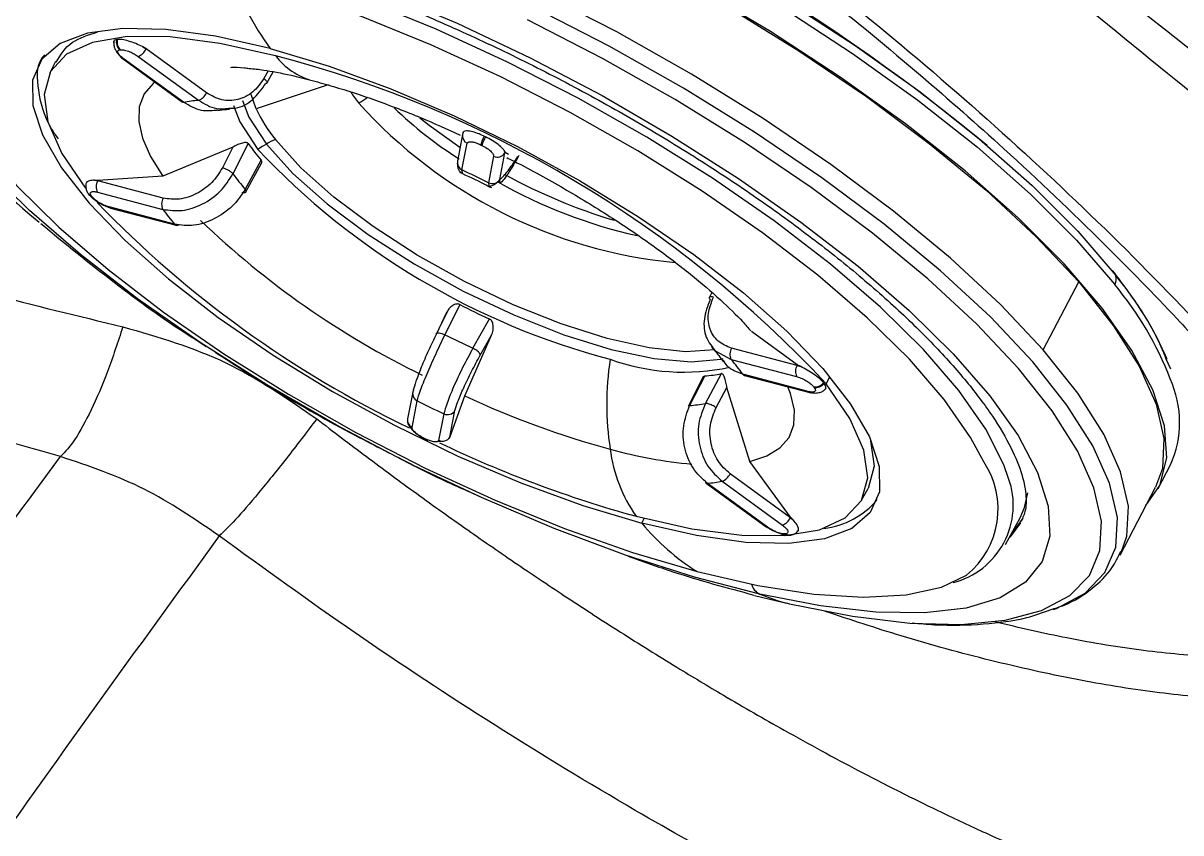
# Model space of a CAD drawing. Extents: x 832 to 912, y 781 to 934.
# Drawn here: x 891.747 to 893.364, y 878.607 to 879.738 of the extents above; entities that cross this region are included whole.
import ezdxf

# ---------------------------------------------------------------- set-up
doc = ezdxf.new("R2010")
doc.units = 0
doc.header["$MEASUREMENT"] = 0
doc.layers.add('1', color=4, linetype='Continuous')

# ---------------------------------------------------------------- blocks, each defined once
blk = doc.blocks.new('2026 SOVEREIGN HL')
at = {"layer": '1', "color": 3, "linetype": 'Continuous', "lineweight": 25}
for p, q in [((60.1488, 82.6198), (60.1499, 82.62)), ((60.1901, 82.6073), (60.185, 82.6099)), ((60.185, 82.6099), (60.1898, 82.6067)), ((60.1532, 82.6054), (60.1542, 82.6056)), ((60.1562, 82.5938), (60.2405, 82.5326)), ((60.2422, 82.5322), (60.158, 82.5935)), ((60.1788, 82.5962), (60.263, 82.535)), ((60.1898, 82.6067), (60.1901, 82.6073)), ((60.274, 82.5454), (60.1898, 82.6067)), ((60.0631, 82.5891), (60.0547, 82.5725)), ((60.3601, 82.576), (60.3543, 82.5653)), ((60.3585, 82.5588), (60.3671, 82.5747)), ((60.4442, 82.5564), (60.3436, 82.5231)), ((60.3436, 82.5231), (60.3368, 82.5429)), ((60.6318, 82.4872), (60.6246, 82.45)), ((60.6327, 82.4898), (60.6336, 82.4915)), ((60.6621, 82.4848), (60.6639, 82.4839)), ((60.3111, 82.4695), (60.2131, 82.4292)), ((60.3111, 82.4695), (60.2966, 82.4409)), ((60.3325, 82.4745), (60.3112, 82.4325)), ((60.631, 82.4379), (60.6382, 82.475)), ((60.6571, 82.4729), (60.6589, 82.472)), ((60.6913, 82.4621), (60.6908, 82.4637)), ((60.6908, 82.4637), (60.691, 82.4615)), ((60.3283, 82.4106), (60.3507, 82.4514)), ((60.3291, 82.407), (60.3511, 82.4473)), ((60.6753, 82.457), (60.6681, 82.4199)), ((60.6838, 82.4244), (60.691, 82.4615)), ((60.691, 82.4615), (60.6913, 82.4621)), ((60.6959, 82.4591), (60.6913, 82.4621)), ((60.6317, 82.4337), (60.631, 82.4379)), ((60.1226, 82.423), (60.1176, 82.4234)), ((60.1176, 82.4234), (60.1223, 82.4224)), ((60.1223, 82.4224), (60.1226, 82.423)), ((60.2137, 82.3983), (60.1223, 82.4224)), ((60.2131, 82.4292), (60.1226, 82.423)), ((60.6681, 82.4199), (60.6687, 82.4158)), ((60.1096, 82.4037), (60.1104, 82.4027)), ((60.1145, 82.4001), (60.1137, 82.4011)), ((60.1218, 82.4068), (60.2133, 82.3827)), ((60.2295, 82.3619), (60.1381, 82.386)), ((60.1403, 82.3845), (60.2317, 82.3604)), ((61.443, 82.1867), (61.4927, 82.2813)), ((60.9802, 82.2665), (60.9765, 82.2593)), ((60.6092, 82.2375), (60.5953, 82.209)), ((60.6111, 82.241), (60.5956, 82.2094)), ((60.6279, 82.2497), (60.6073, 82.2077)), ((60.6464, 82.1887), (60.6693, 82.2296)), ((60.635, 82.1223), (60.6722, 82.2069)), ((60.6566, 82.1791), (60.6722, 82.2069)), ((61.0994, 82.1654), (61.0356, 82.2122)), ((61.0991, 82.1647), (61.0076, 82.1888)), ((60.9855, 82.1847), (61.0072, 82.1732)), ((61.0072, 82.1732), (61.0986, 82.1491)), ((61.6213, 82.1595), (61.6149, 82.1737)), ((61.0994, 82.1654), (61.0991, 82.1647)), ((61.0991, 82.1647), (61.1042, 82.1631)), ((61.1042, 82.1631), (61.0994, 82.1654)), ((60.9686, 82.1496), (60.9472, 82.1076)), ((60.9702, 82.1502), (60.9491, 82.1088)), ((60.9711, 82.1117), (60.9935, 82.1533)), ((61.1149, 82.1283), (61.0235, 82.1525)), ((61.0257, 82.1509), (61.1171, 82.1268)), ((61.1359, 82.1407), (61.1367, 82.1397)), ((61.1399, 82.1391), (61.1451, 82.1486)), ((60.5622, 82.1274), (60.555, 82.0903)), ((60.986, 82.1059), (61.0012, 82.1341)), ((61.0332, 82.0306), (61.0012, 82.1341)), ((61.1223, 82.135), (61.1231, 82.134)), ((60.5614, 82.0781), (60.5686, 82.1153)), ((60.6145, 82.0653), (60.635, 82.1223)), ((60.6057, 82.0973), (60.5985, 82.0601)), ((60.6142, 82.0646), (60.6213, 82.1018)), ((60.5796, 82.0622), (60.5778, 82.0631)), ((60.5778, 82.0624), (60.5797, 82.0615)), ((60.58, 82.0616), (60.5835, 82.0606)), ((60.5967, 82.0585), (60.6021, 82.0591)), ((60.6133, 82.0629), (60.6145, 82.0653)), ((60.6142, 82.0646), (60.6133, 82.0629)), ((60.6145, 82.0653), (60.6142, 82.0646)), ((61.0901, 81.9527), (61.0332, 82.0306)), ((61.6035, 81.9927), (61.6208, 82.0257)), ((61.0898, 81.9521), (61.0055, 82.0134)), ((60.972, 82.0005), (61.0562, 81.9393)), ((61.058, 81.9389), (60.9737, 82.0002)), ((60.9945, 82.0029), (61.0788, 81.9417)), ((61.5503, 81.9), (61.5999, 81.9946)), ((61.1894, 81.9767), (61.1983, 81.9929)), ((60.8821, 81.9444), (60.8857, 81.9511)), ((61.0901, 81.9527), (61.0898, 81.9521)), ((61.0898, 81.9521), (61.094, 81.9488)), ((61.094, 81.9488), (61.0901, 81.9527)), ((61.3905, 81.9149), (61.4108, 81.9517)), ((61.4017, 81.9326), (61.415, 81.9514)), ((61.0835, 81.9297), (61.0825, 81.9296)), ((61.0893, 81.9278), (61.0903, 81.9279)), ((61.5503, 81.9), (61.5521, 81.9036)), ((61.0397, 81.8435), (61.0887, 81.8316))]:
    blk.add_line(p, q, dxfattribs=at)
at = {"layer": '1', "color": 3, "linetype": 'Continuous', "lineweight": 25, "flags": 128}
for points in [[(60.496, 82.9047), (60.5748, 82.8752), (60.6822, 82.8304), (60.7902, 82.7801), (60.8971, 82.725), (61.0014, 82.6661), (61.1016, 82.6042), (61.1962, 82.5401), (61.2838, 82.4748), (61.3632, 82.4093), (61.4331, 82.3445), (61.4927, 82.2813)], [(61.5866, 81.9691), (61.6058, 81.9973), (61.6156, 82.0358), (61.6124, 82.0805), (61.5961, 82.1307), (61.567, 82.1857), (61.5255, 82.2446), (61.4723, 82.3067), (61.408, 82.3709), (61.3338, 82.4364), (61.2505, 82.5022), (61.1594, 82.5673), (61.062, 82.6309), (60.9595, 82.6919), (60.8535, 82.7495), (60.7455, 82.8029), (60.6371, 82.8512), (60.53, 82.8938), (60.5006, 82.9045)], [(60.6217, 82.8978), (60.6545, 82.8842), (60.7629, 82.8359), (60.8708, 82.7826), (60.9768, 82.7249), (61.0793, 82.6639), (61.1768, 82.6004), (61.2678, 82.5352), (61.3511, 82.4694), (61.4254, 82.4039), (61.4896, 82.3397), (61.5429, 82.2776)], [(60.6586, 82.8947), (60.6611, 82.8936), (60.7688, 82.8456), (60.8762, 82.7925), (60.9816, 82.7353), (61.0835, 82.6746), (61.1804, 82.6114), (61.2709, 82.5466), (61.3537, 82.4812), (61.4275, 82.4161), (61.4914, 82.3522), (61.5443, 82.2905)], [(61.443, 82.1867), (61.3835, 82.2499), (61.3135, 82.3147), (61.2341, 82.3803), (61.1465, 82.4455), (61.0519, 82.5096), (60.9518, 82.5716), (60.8475, 82.6305), (60.7405, 82.6855), (60.6326, 82.7358), (60.5251, 82.7807), (60.4197, 82.8194), (60.318, 82.8516), (60.2214, 82.8766)], [(61.4574, 81.824), (61.4614, 81.8255), (61.5015, 81.8468), (61.5293, 81.8754), (61.5444, 81.9108), (61.5466, 81.9526), (61.5358, 82.0001), (61.5122, 82.0526), (61.4762, 82.1094), (61.4283, 82.1696), (61.3692, 82.2324), (61.2997, 82.2968), (61.2208, 82.3619), (61.1338, 82.4267), (61.0398, 82.4904), (60.9403, 82.5519), (60.8367, 82.6105), (60.7305, 82.6651), (60.6232, 82.7151), (60.5165, 82.7596), (60.4118, 82.7982), (60.3107, 82.8301), (60.2147, 82.8549)], [(61.0887, 81.8316), (61.1766, 81.8145), (61.2569, 81.8049), (61.3284, 81.8031), (61.39, 81.809), (61.4408, 81.8225), (61.4802, 81.8435), (61.5075, 81.8716), (61.5223, 81.9064), (61.5245, 81.9474), (61.5139, 81.994), (61.4907, 82.0456), (61.4554, 82.1014), (61.4083, 82.1606), (61.3502, 82.2222), (61.2819, 82.2855), (61.2045, 82.3494), (61.119, 82.4131), (61.0267, 82.4757), (60.9289, 82.5361), (60.8272, 82.5936), (60.7228, 82.6473)], [(60.5228, 82.6857), (60.6244, 82.6426), (60.7262, 82.5943), (60.8267, 82.5415), (60.9243, 82.4851), (61.0174, 82.4259), (61.1046, 82.365), (61.1844, 82.3032), (61.2558, 82.2415), (61.3174, 82.1809), (61.3683, 82.1224), (61.4078, 82.0668), (61.4352, 82.0152), (61.4501, 81.9681), (61.4522, 81.9265), (61.4415, 81.891), (61.4182, 81.8621), (61.3827, 81.8403), (61.3354, 81.8259), (61.2773, 81.8192), (61.209, 81.8202), (61.1319, 81.829), (61.047, 81.8454)], [(61.3947, 82.007), (61.3881, 82.0259), (61.3628, 82.0759), (61.3252, 82.1298), (61.2759, 82.1869), (61.2157, 82.2461), (61.1457, 82.3063), (61.067, 82.3667), (60.9811, 82.4261), (60.8893, 82.4835), (60.7933, 82.5379), (60.6947, 82.5884), (60.5951, 82.6342), (60.4963, 82.6745), (60.4, 82.7085), (60.3079, 82.7357)], [(61.3599, 82.0303), (61.3416, 82.0643), (61.3047, 82.1173), (61.2562, 82.1733), (61.1971, 82.2314), (61.1283, 82.2906), (61.0511, 82.3499), (60.9667, 82.4082), (60.8766, 82.4646), (60.7823, 82.518), (60.6854, 82.5677), (60.5876, 82.6126), (60.4906, 82.6522), (60.3961, 82.6856), (60.3055, 82.7123)], [(60.3632, 82.6072), (60.2866, 82.6245), (60.2176, 82.6339), (60.1575, 82.6354), (60.1079, 82.6289), (60.0698, 82.6144), (60.044, 82.5924), (60.0311, 82.5633), (60.0315, 82.5278), (60.0451, 82.4867), (60.0715, 82.4408), (60.1103, 82.3913), (60.1605, 82.3392), (60.2211, 82.2857), (60.2906, 82.2319), (60.3675, 82.1791), (60.4502, 82.1285), (60.5367, 82.0812), (60.6251, 82.0382), (60.7134, 82.0006), (60.7998, 81.9691), (60.8821, 81.9444)], [(60.3708, 82.5971), (60.293, 82.6145), (60.2233, 82.6235), (60.1634, 82.624), (60.1148, 82.6159), (60.0787, 82.5994), (60.0561, 82.575), (60.0473, 82.5432), (60.0527, 82.5047), (60.0722, 82.4607), (60.1052, 82.4121)], [(60.3632, 82.6072), (60.4456, 82.5825), (60.5319, 82.551), (60.6203, 82.5133), (60.7087, 82.4704), (60.7952, 82.423), (60.8778, 82.3724), (60.9548, 82.3197), (61.0243, 82.2659), (61.0848, 82.2124), (61.1351, 82.1603), (61.1738, 82.1107), (61.2003, 82.0649), (61.2139, 82.0238), (61.2142, 81.9883), (61.2014, 81.9592), (61.1756, 81.9372), (61.1375, 81.9227), (61.0878, 81.9162), (61.0278, 81.9176), (60.9587, 81.9271), (60.8821, 81.9444)], [(59.8927, 82.591), (59.8987, 82.574), (59.9235, 82.5249), (59.9605, 82.4719), (60.0089, 82.4159), (60.068, 82.3577), (60.1368, 82.2986), (60.214, 82.2393), (60.2984, 82.181), (60.3886, 82.1246), (60.4829, 82.0712), (60.5797, 82.0215), (60.6775, 81.9766), (60.7745, 81.937), (60.8691, 81.9036), (60.9596, 81.8769)], [(60.2022, 82.5604), (60.1996, 82.5584), (60.187, 82.5438), (60.1803, 82.5261), (60.1796, 82.5055), (60.1849, 82.4823), (60.1961, 82.4567), (60.2131, 82.4291)], [(61.047, 81.8454), (60.9557, 81.8691), (60.8594, 81.8998), (60.7597, 81.937), (60.6582, 81.9801), (60.5563, 82.0284), (60.4558, 82.0812), (60.3583, 82.1377), (60.2652, 82.1968), (60.178, 82.2578), (60.0981, 82.3196), (60.0268, 82.3813), (59.9652, 82.4418), (59.9143, 82.5004), (59.8761, 82.5538)], [(60.2422, 82.5322), (60.2412, 82.5322), (60.2405, 82.5326)], [(60.3117, 82.5279), (60.3208, 82.5048), (60.3459, 82.4664)], [(60.3243, 82.5346), (60.3334, 82.5115), (60.3579, 82.4739)], [(60.6283, 82.469), (60.5854, 82.4996), (60.5722, 82.5101)], [(60.9838, 82.1863), (60.9434, 82.1838), (60.8925, 82.1891), (60.8339, 82.2023), (60.7697, 82.2227), (60.7024, 82.2496), (60.6344, 82.2821), (60.5685, 82.3189), (60.5069, 82.3586), (60.4521, 82.3998), (60.406, 82.4408), (60.3705, 82.4802)], [(60.6327, 82.4898), (60.632, 82.4878), (60.6318, 82.4872)], [(60.3579, 82.4739), (60.3949, 82.433), (60.4429, 82.3904), (60.5001, 82.3477), (60.5642, 82.3065), (60.6329, 82.2685), (60.7035, 82.2352), (60.7732, 82.2077), (60.8395, 82.1871), (60.8996, 82.1743), (60.9514, 82.1698), (60.9929, 82.1736), (60.9958, 82.1743)], [(61.4927, 82.2813), (61.5409, 82.2207), (61.5771, 82.1635), (61.6009, 82.1107), (61.6117, 82.0628), (61.6095, 82.0208), (61.5999, 81.9946)], [(61.5521, 81.9036), (61.5598, 81.9262), (61.562, 81.9683), (61.5512, 82.0161), (61.5275, 82.0689), (61.4912, 82.1261), (61.443, 82.1867)], [(60.8743, 81.9541), (60.9521, 81.9367), (61.0219, 81.9276), (61.0818, 81.9271), (61.1303, 81.9352), (61.1664, 81.9517), (61.1891, 81.9762), (61.1978, 82.008), (61.1924, 82.0464), (61.173, 82.0905), (61.1399, 82.1391)], [(61.0332, 82.0305), (61.057, 82.0383), (61.0753, 82.0495), (61.088, 82.064), (61.0947, 82.0817), (61.0954, 82.1023), (61.0901, 82.1255), (61.0865, 82.1349)], [(60.5778, 82.0624), (60.5778, 82.0626), (60.5778, 82.0631)], [(60.5796, 82.0622), (60.5796, 82.0617), (60.5797, 82.0615)], [(60.5797, 82.0615), (60.5797, 82.0615), (60.5799, 82.0616), (60.58, 82.0616)], [(61.2013, 82.0626), (61.2067, 82.0243), (61.1983, 81.9929)], [(61.4108, 81.9517), (61.4171, 81.9663), (61.4216, 81.987)], [(61.4115, 81.9448), (61.397, 81.9253), (61.3954, 81.9238)], [(61.058, 81.9389), (61.0569, 81.9389), (61.0562, 81.9393)], [(60.9596, 81.8769), (61.0445, 81.8573), (61.1224, 81.8453), (61.1919, 81.8409), (61.2518, 81.8442), (61.3011, 81.8553), (61.3358, 81.8717)]]:
    blk.add_lwpolyline(points, dxfattribs=at)
at = {"layer": '1', "color": 3, "linetype": 'Continuous', "lineweight": 25}
for centre, radius, start, end in [((59.6101, 80.3478), 2.755, 50.4433, 67.6211), ((60.7886, 82.909), 0.5216, 202.1612, 215.358), ((60.1613, 82.6158), 0.0131, 161.8715, 232.0355), ((60.1623, 82.6159), 0.0131, 161.8715, 232.0356), ((60.7202, 83.2002), 1.077, 213.5215, 230.8662), ((60.1575, 82.5955), 0.00211, 209.8186, 283.2523), ((60.1715, 82.6149), 0.02, 291.1998, 335.7392), ((59.9662, 81.0429), 1.606, 43.0443, 75.4071), ((60.4483, 82.6568), 0.0978, 217.6305, 254.2575), ((60.2558, 82.5536), 0.02, 291.2077, 335.7434), ((60.6433, 82.6549), 0.1996, 212.949, 218.21), ((60.2788, 82.335), 0.2005, 94.5217, 100.5255), ((60.4659, 82.5777), 0.0507, 293.99, 309.6723), ((60.9935, 82.987), 0.6816, 221.943, 264.5518), ((60.5352, 82.6133), 0.2118, 205.1945, 218.9272), ((60.9276, 82.9302), 0.5637, 226.0496, 237.7908), ((60.4303, 82.345), 0.1479, 113.8665, 119.3149), ((60.643, 82.4853), 0.0113, 170.3378, 245.2103), ((60.7213, 82.453), 0.0671, 151.7395, 162.779), ((60.7231, 82.4521), 0.0672, 151.7404, 162.77), ((60.6036, 82.6681), 0.3331, 215.5261, 220.5908), ((60.4318, 82.3423), 0.1509, 119.3105, 124.7002), ((61.1029, 83.1778), 1.0388, 223.2236, 255.2273), ((60.6357, 82.4481), 0.0112, 169.9538, 245.5943), ((60.6807, 82.4676), 0.0119, 243.0613, 329.0678), ((60.5817, 82.6266), 0.333, 215.6637, 220.4532), ((59.9847, 81.0611), 1.5209, 63.2997, 64.8533), ((61.0682, 83.1169), 0.7824, 241.1577, 253.309), ((60.1362, 82.4142), 0.0161, 149.5464, 207.3279), ((60.6735, 82.4305), 0.0119, 243.0545, 329.0746), ((61.0361, 83.0519), 0.7239, 240.6349, 257.199), ((60.1154, 82.4083), 0.00743, 210.678, 256.4568), ((60.1164, 82.4076), 0.00773, 219.0598, 255.752), ((60.2276, 82.3901), 0.0161, 149.5461, 207.3282), ((61.2137, 83.4457), 1.5174, 223.9629, 244.3673), ((60.1414, 82.3885), 0.00412, 216.3614, 254.1014), ((60.5309, 82.6146), 0.3933, 216.1367, 219.9815), ((61.1139, 83.2535), 1.2267, 226.2529, 243.9562), ((60.2329, 82.3647), 0.00436, 219.9127, 310.4447), ((61.5331, 82.2866), 0.0119, 19.1319, 57.548), ((61.5287, 82.2858), 0.0164, 330.1232, 16.8396), ((61.1714, 81.9814), 0.4844, 23.2771, 39.6557), ((61.1839, 81.9774), 0.468, 21.0938, 39.9063), ((61.2027, 83.3796), 1.2677, 243.0373, 245.1163), ((61.1802, 83.3365), 1.2659, 243.0909, 245.0593), ((61.0215, 82.1806), 0.0161, 149.5474, 207.3097), ((61.2507, 82.1106), 0.4174, 171.3584, 188.6566), ((60.9408, 82.4593), 0.3039, 250.2236, 282.1891), ((60.7058, 81.9205), 0.3933, 36.1367, 39.9815), ((61.113, 82.1565), 0.0161, 149.5625, 207.3118), ((60.9599, 82.3178), 0.1679, 273.5239, 281.5236), ((61.0267, 82.1547), 0.00392, 215.3574, 255.1054), ((61.1247, 82.1484), 0.0136, 259.5637, 325.3086), ((61.1255, 82.1474), 0.0136, 259.5646, 325.3077), ((61.4887, 82.0854), 0.1449, 335.6828, 24.6396), ((60.5732, 82.1254), 0.0111, 155.1041, 245.7925), ((61.1181, 82.1306), 0.0039, 215.5205, 271.8715), ((61.252, 83.474), 1.5209, 243.2997, 244.8533), ((61.1723, 83.2724), 1.2694, 244.9566, 254.7291), ((60.9382, 82.2759), 0.1675, 273.7335, 281.3162), ((60.5661, 82.0883), 0.0112, 169.9465, 245.5842), ((60.6111, 82.1079), 0.0119, 243.0675, 329.0616), ((60.6039, 82.0708), 0.0119, 243.0675, 329.0616), ((61.3146, 83.5489), 1.6545, 244.3946, 254.565), ((61.0516, 82.0767), 0.2156, 187.6978, 214.6601), ((61.0122, 82.6801), 0.6559, 254.6005, 264.767), ((61.2613, 81.9641), 0.1187, 308.8933, 33.8804), ((60.9873, 82.0216), 0.02, 291.2169, 335.7342), ((60.9734, 82.0025), 0.00239, 172.2546, 277.8454), ((60.9579, 82.2001), 0.2005, 274.5217, 280.5255), ((61.2901, 81.9694), 0.1111, 284.0774, 19.7813), ((61.1235, 82.0511), 0.1146, 276.5465, 319.9286), ((61.0715, 81.9603), 0.02, 291.2132, 335.725), ((61.1345, 82.1558), 0.3292, 219.9546, 237.9034), ((61.0881, 81.9371), 0.00937, 233.1097, 276.8662), ((61.0891, 81.937), 0.00921, 232.81, 285.7576), ((61.0567, 81.865), 0.0219, 195.6322, 243.6372), ((61.168, 82.141), 0.3194, 247.7392, 255.627)]:
    blk.add_arc(centre, radius, start, end, dxfattribs=at)
for points, knots in [([(62.8999, 81.6477), (62.6576, 81.8431), (62.2939, 82.1362), (61.8673, 82.48), (61.6535, 82.6502), (61.5299, 82.7519), (61.4849, 82.8073), (61.4624, 82.835)], [0, 0, 0, 0, 0.498044, 0.747571, 0.874859, 0.937491, 1, 1, 1, 1]), ([(60.9858, 82.8148), (61.0468, 82.7689), (61.1694, 82.6766), (61.345, 82.5281), (61.5121, 82.3745), (61.6668, 82.2179), (61.8062, 82.0613), (61.9173, 81.9209), (62.0033, 81.798), (62.0681, 81.6923), (62.1192, 81.593), (62.1556, 81.5013), (62.1773, 81.4183), (62.1837, 81.345), (62.1759, 81.2813), (62.1575, 81.2486), (62.1484, 81.2322)], [0, 0, 0, 0, 0.080563, 0.162099, 0.243885, 0.326682, 0.409727, 0.493387, 0.556334, 0.619425, 0.682667, 0.746006, 0.80943, 0.872912, 0.936515, 1, 1, 1, 1]), ([(65.2939, 79.7025), (64.8285, 80.0795), (64.1129, 80.6591), (62.8118, 81.69), (61.978, 82.3464), (61.3973, 82.8036)], [0, 0, 0, 0, 0.360925, 0.55487, 1, 1, 1, 1]), ([(60.9811, 82.7994), (61.0331, 82.7605), (61.1322, 82.6864), (61.2679, 82.5743), (61.3998, 82.4581), (61.52, 82.3439), (61.6178, 82.2435), (61.6824, 82.1732), (61.7264, 82.1234), (61.7648, 82.0786), (61.8036, 82.0314), (61.8537, 81.9679), (61.9093, 81.8921), (61.9628, 81.811), (61.9976, 81.7515), (62.0209, 81.7073), (62.0372, 81.6736), (62.0561, 81.6298), (62.0738, 81.5782), (62.076, 81.553), (62.0772, 81.539)], [0, 0, 0, 0, 0.083522, 0.159349, 0.227254, 0.313829, 0.381726, 0.422404, 0.451675, 0.480601, 0.512693, 0.54794, 0.612494, 0.674561, 0.731771, 0.758659, 0.790492, 0.830765, 0.906523, 1, 1, 1, 1]), ([(61.3533, 82.7876), (61.4809, 82.6836), (61.7413, 82.4714), (62.1237, 82.1604), (62.4895, 81.8632), (62.8226, 81.5926), (63.1215, 81.3499), (63.3865, 81.1347), (63.6181, 80.9467), (63.818, 80.7843), (64.0052, 80.6322), (64.1895, 80.4824), (64.3846, 80.3237), (64.5854, 80.1603), (64.7957, 79.9891), (65.0202, 79.8062), (65.2592, 79.6114), (65.5153, 79.4025), (65.7928, 79.1761), (66.1009, 78.9244), (66.4468, 78.6418), (66.8224, 78.3345), (67.2266, 78.0038), (67.6579, 77.651), (68.1234, 77.2704), (68.6072, 76.8749), (68.9361, 76.6068), (69.0982, 76.4746)], [0, 0, 0, 0, 0.049445, 0.100866, 0.148055, 0.191016, 0.22976, 0.263698, 0.293563, 0.319356, 0.341079, 0.366002, 0.390687, 0.416599, 0.443737, 0.472101, 0.503524, 0.536326, 0.571311, 0.611051, 0.655739, 0.705377, 0.75672, 0.812473, 0.872625, 0.937195, 1, 1, 1, 1]), ([(60.2488, 82.7641), (60.2629, 82.7607), (60.3037, 82.751), (60.3754, 82.7302), (60.4642, 82.7), (60.5559, 82.6642), (60.649, 82.6234), (60.7422, 82.5782), (60.8341, 82.5292), (60.9232, 82.4772), (61.0083, 82.423), (61.0881, 82.3673), (61.1614, 82.3111), (61.2271, 82.2552), (61.2843, 82.2006), (61.332, 82.1482), (61.3696, 82.0992), (61.3967, 82.0546), (61.4134, 82.0156), (61.4199, 81.9836), (61.4189, 81.9608), (61.4137, 81.9505), (61.4113, 81.9458)], [0, 0, 0, 0, 0.027424, 0.079354, 0.131448, 0.183683, 0.23601, 0.288394, 0.340806, 0.393219, 0.445602, 0.497927, 0.550162, 0.602263, 0.654172, 0.705807, 0.757065, 0.807821, 0.858001, 0.907831, 0.958054, 1, 1, 1, 1]), ([(60.0643, 82.5883), (60.0702, 82.5985), (60.0813, 82.6175), (60.1094, 82.6264), (60.1223, 82.6305)], [0, 0, 0, 0, 0.537971, 1, 1, 1, 1]), ([(60.1488, 82.6198), (60.1473, 82.6194), (60.1443, 82.6187), (60.1444, 82.6164), (60.1444, 82.6153)], [0, 0, 0, 0, 0.530558, 1, 1, 1, 1]), ([(60.1448, 82.6175), (60.1447, 82.6157), (60.1444, 82.6122), (60.1457, 82.6073), (60.1475, 82.6046), (60.1479, 82.6039)], [0, 0, 0, 0, 0.438252, 0.871052, 1, 1, 1, 1]), ([(60.185, 82.6099), (60.1818, 82.6113), (60.1753, 82.6143), (60.1652, 82.6178), (60.1561, 82.6201), (60.1519, 82.62), (60.1499, 82.62)], [0, 0, 0, 0, 0.246601, 0.499383, 0.752573, 1, 1, 1, 1]), ([(60.0481, 82.5985), (60.0466, 82.5969), (60.0356, 82.5845), (60.0381, 82.5496), (60.0464, 82.5113), (60.0636, 82.4857), (60.0668, 82.4811)], [0, 0, 0, 0, 0.066187, 0.486095, 0.906002, 1, 1, 1, 1]), ([(60.1479, 82.6039), (60.1487, 82.6025), (60.1507, 82.5991), (60.1538, 82.5962), (60.1556, 82.5945)], [0, 0, 0, 0, 0.419789, 1, 1, 1, 1]), ([(60.158, 82.5935), (60.156, 82.5951), (60.1521, 82.5982), (60.1499, 82.6021), (60.1503, 82.6046), (60.1522, 82.6052), (60.1532, 82.6054)], [0, 0, 0, 0, 0.279489, 0.558985, 0.779401, 1, 1, 1, 1]), ([(60.1542, 82.6056), (60.156, 82.6056), (60.1594, 82.6055), (60.1666, 82.6031), (60.1734, 82.5999), (60.177, 82.5974), (60.1788, 82.5962)], [0, 0, 0, 0, 0.279669, 0.559242, 0.779577, 1, 1, 1, 1]), ([(60.3083, 82.581), (60.309, 82.5811), (60.3111, 82.5812), (60.3206, 82.5813), (60.3315, 82.5799), (60.3337, 82.5796)], [0, 0, 0, 0, 0.272357, 0.850264, 1, 1, 1, 1]), ([(60.3337, 82.5796), (60.3402, 82.579), (60.356, 82.5773), (60.3871, 82.5714), (60.412, 82.5652), (60.422, 82.5626)], [0, 0, 0, 0, 0.295366, 0.715272, 1, 1, 1, 1]), ([(60.3543, 82.5653), (60.3495, 82.5585), (60.34, 82.5449), (60.3185, 82.5347), (60.295, 82.5337), (60.281, 82.5415), (60.274, 82.5454)], [0, 0, 0, 0, 0.249815, 0.500226, 0.750502, 1, 1, 1, 1]), ([(60.3543, 82.5653), (60.3548, 82.5649), (60.3559, 82.564), (60.3576, 82.5624), (60.3588, 82.5605), (60.3588, 82.5592), (60.358, 82.5585), (60.3573, 82.5584), (60.3569, 82.5584)], [0, 0, 0, 0, 0.124727, 0.249373, 0.499979, 0.750637, 0.875229, 1, 1, 1, 1]), ([(60.422, 82.5626), (60.4318, 82.5599), (60.4594, 82.5524), (60.5102, 82.5356), (60.5699, 82.5129), (60.6102, 82.4947), (60.6284, 82.4865)], [0, 0, 0, 0, 0.160047, 0.451948, 0.751689, 1, 1, 1, 1]), ([(60.3048, 82.524), (60.3081, 82.5239), (60.3203, 82.5235), (60.3402, 82.5348), (60.3513, 82.5505), (60.3569, 82.5584)], [0, 0, 0, 0, 0.1556685, 0.5778324, 1, 1, 1, 1]), ([(60.291, 82.5213), (60.283, 82.5204), (60.266, 82.5183), (60.2504, 82.5274), (60.2422, 82.5322)], [0, 0, 0, 0, 0.471907, 1, 1, 1, 1]), ([(60.263, 82.535), (60.2712, 82.53), (60.2846, 82.5219), (60.2992, 82.5234), (60.3048, 82.524)], [0, 0, 0, 0, 0.613046, 1, 1, 1, 1]), ([(60.2901, 82.5206), (60.2938, 82.5212), (60.2984, 82.5221), (60.3047, 82.5225), (60.3061, 82.5227)], [0, 0, 0, 0, 0.779058, 1, 1, 1, 1]), ([(60.6621, 82.4848), (60.6589, 82.4863), (60.6524, 82.4892), (60.6436, 82.4916), (60.6367, 82.4926), (60.6346, 82.4919), (60.6336, 82.4915)], [0, 0, 0, 0, 0.247545, 0.500852, 0.753635, 1, 1, 1, 1]), ([(60.6908, 82.4637), (60.6899, 82.465), (60.6881, 82.4676), (60.6818, 82.4731), (60.6735, 82.4789), (60.6671, 82.4823), (60.6639, 82.4839)], [0, 0, 0, 0, 0.246586, 0.499391, 0.752566, 1, 1, 1, 1]), ([(60.3325, 82.4745), (60.3322, 82.4749), (60.3315, 82.4756), (60.3296, 82.476), (60.3272, 82.4759), (60.3233, 82.4751), (60.3176, 82.4732), (60.3133, 82.4708), (60.3111, 82.4695)], [0, 0, 0, 0, 0.094228, 0.190452, 0.298325, 0.424538, 0.701613, 1, 1, 1, 1]), ([(60.6382, 82.475), (60.6387, 82.4758), (60.6398, 82.4774), (60.6449, 82.4772), (60.651, 82.4757), (60.6551, 82.4738), (60.6571, 82.4729)], [0, 0, 0, 0, 0.279496, 0.559022, 0.779398, 1, 1, 1, 1]), ([(60.6589, 82.472), (60.6615, 82.4707), (60.6666, 82.4679), (60.6721, 82.4633), (60.6751, 82.4595), (60.6753, 82.4578), (60.6753, 82.457)], [0, 0, 0, 0, 0.279676, 0.559214, 0.779604, 1, 1, 1, 1]), ([(60.3508, 82.4464), (60.3511, 82.447), (60.3515, 82.4482), (60.3515, 82.45), (60.3509, 82.4509), (60.3507, 82.4514)], [0, 0, 0, 0, 0.317352, 0.662434, 1, 1, 1, 1]), ([(60.6245, 82.4472), (60.6246, 82.4456), (60.6246, 82.4423), (60.6261, 82.4381), (60.6285, 82.4347), (60.6306, 82.4336), (60.6316, 82.433)], [0, 0, 0, 0, 0.227061, 0.484635, 0.743169, 1, 1, 1, 1]), ([(60.6684, 82.4152), (60.6704, 82.4152), (60.6744, 82.4154), (60.6847, 82.424), (60.6968, 82.4378), (60.7051, 82.4503), (60.7093, 82.4566)], [0, 0, 0, 0, 0.254243, 0.505411, 0.75354, 1, 1, 1, 1]), ([(60.7105, 82.4577), (60.7065, 82.4508), (60.6985, 82.4369), (60.6893, 82.4237), (60.6835, 82.4182), (60.6837, 82.4223), (60.6838, 82.4244)], [0, 0, 0, 0, 0.249815, 0.500219, 0.750495, 1, 1, 1, 1]), ([(60.6938, 82.4549), (60.6991, 82.4522), (60.7275, 82.4383), (60.7777, 82.4099), (60.8418, 82.3708), (60.9003, 82.3309), (60.9513, 82.292), (60.9927, 82.2564), (61.0207, 82.2292), (61.031, 82.2171), (61.0346, 82.2129)], [0, 0, 0, 0, 0.035779, 0.189492, 0.342872, 0.49461, 0.643474, 0.788043, 0.926753, 1, 1, 1, 1]), ([(60.2133, 82.3827), (60.2221, 82.3815), (60.2399, 82.3791), (60.2689, 82.3888), (60.295, 82.4068), (60.3058, 82.4239), (60.3112, 82.4325)], [0, 0, 0, 0, 0.250034, 0.500035, 0.750027, 1, 1, 1, 1]), ([(60.2966, 82.4409), (60.292, 82.4337), (60.2828, 82.4192), (60.2608, 82.4036), (60.2362, 82.3952), (60.2212, 82.3972), (60.2137, 82.3983)], [0, 0, 0, 0, 0.249825, 0.500211, 0.750508, 1, 1, 1, 1]), ([(60.2966, 82.441), (60.2973, 82.4408), (60.2986, 82.4404), (60.3015, 82.4392), (60.305, 82.4374), (60.3082, 82.4353), (60.3102, 82.4336), (60.3108, 82.4328), (60.3112, 82.4325)], [0, 0, 0, 0, 0.124678, 0.24926, 0.499952, 0.750675, 0.875338, 1, 1, 1, 1]), ([(60.6275, 82.4348), (60.6391, 82.4293), (60.654, 82.4223), (60.6689, 82.4148), (60.6722, 82.4131)], [0, 0, 0, 0, 0.7794112, 1, 1, 1, 1]), ([(60.1074, 82.422), (60.1068, 82.4208), (60.1055, 82.4183), (60.1053, 82.4139), (60.1063, 82.4091), (60.1081, 82.4061), (60.109, 82.4046)], [0, 0, 0, 0, 0.252814, 0.506149, 0.756335, 1, 1, 1, 1]), ([(60.1176, 82.4234), (60.1151, 82.4233), (60.11, 82.4231), (60.1079, 82.4213), (60.1068, 82.4204)], [0, 0, 0, 0, 0.496158, 1, 1, 1, 1]), ([(60.1115, 82.4017), (60.1118, 82.4014), (60.1129, 82.4001), (60.1167, 82.3968), (60.1234, 82.3921), (60.131, 82.3881), (60.1363, 82.386), (60.1383, 82.3853), (60.139, 82.3851)], [0, 0, 0, 0, 0.055071, 0.204569, 0.496635, 0.786363, 0.932962, 1, 1, 1, 1]), ([(60.1137, 82.4011), (60.1128, 82.4025), (60.1112, 82.4052), (60.1129, 82.4074), (60.1166, 82.4079), (60.1201, 82.4072), (60.1218, 82.4068)], [0, 0, 0, 0, 0.27965, 0.55922, 0.779554, 1, 1, 1, 1]), ([(60.1381, 82.386), (60.1356, 82.3868), (60.1307, 82.3884), (60.1234, 82.3925), (60.1177, 82.3965), (60.1156, 82.3989), (60.1145, 82.4001)], [0, 0, 0, 0, 0.2795267, 0.5589745, 0.7794059, 1, 1, 1, 1]), ([(60.3283, 82.4106), (60.3227, 82.4023), (60.3114, 82.3858), (60.2851, 82.368), (60.2561, 82.3583), (60.2384, 82.3607), (60.2295, 82.3619)], [0, 0, 0, 0, 0.249974, 0.49997, 0.749978, 1, 1, 1, 1]), ([(60.3236, 82.4066), (60.3243, 82.4064), (60.326, 82.406), (60.3271, 82.4061), (60.3277, 82.4061)], [0, 0, 0, 0, 0.481506, 1, 1, 1, 1]), ([(60.3277, 82.4061), (60.3282, 82.4063), (60.3292, 82.4065), (60.3297, 82.4076), (60.3295, 82.4089), (60.3287, 82.41), (60.3283, 82.4106)], [0, 0, 0, 0, 0.259403, 0.518948, 0.76847, 1, 1, 1, 1]), ([(60.0428, 82.3628), (60.0765, 82.3353), (60.1429, 82.2811), (60.2213, 82.2245), (60.2661, 82.1962), (60.2736, 82.1914)], [0, 0, 0, 0, 0.461918, 0.910103, 1, 1, 1, 1]), ([(59.79, 82.3173), (59.8496, 82.2995), (59.9679, 82.2644), (60.0946, 82.2338), (60.1574, 82.2187)], [0, 0, 0, 0, 0.5046, 1, 1, 1, 1]), ([(61.6149, 82.1737), (61.6103, 82.1849), (61.5985, 82.2132), (61.5728, 82.2538), (61.5504, 82.2834), (61.5425, 82.294)], [0, 0, 0, 0, 0.2973, 0.748832, 1, 1, 1, 1]), ([(60.9777, 82.2566), (60.9743, 82.2476), (60.9675, 82.2296), (60.9703, 82.2031), (60.9804, 82.1908), (60.9855, 82.1847)], [0, 0, 0, 0, 0.333319, 0.666655, 1, 1, 1, 1]), ([(61.0076, 82.1888), (61.001, 82.1915), (60.9877, 82.197), (60.9764, 82.2149), (60.9734, 82.237), (60.9793, 82.2524), (60.9822, 82.2601)], [0, 0, 0, 0, 0.249781, 0.500149, 0.750463, 1, 1, 1, 1]), ([(60.9781, 82.2606), (60.9776, 82.2605), (60.9766, 82.2602), (60.9762, 82.2593), (60.9765, 82.2581), (60.9774, 82.2571), (60.9777, 82.2566)], [0, 0, 0, 0, 0.259422, 0.518964, 0.768497, 1, 1, 1, 1]), ([(60.9822, 82.2601), (60.9815, 82.2603), (60.9798, 82.2606), (60.9787, 82.2606), (60.9781, 82.2606)], [0, 0, 0, 0, 0.481334, 1, 1, 1, 1]), ([(60.6279, 82.2497), (60.6272, 82.25), (60.6256, 82.2506), (60.6231, 82.2506), (60.6204, 82.2497), (60.6167, 82.2477), (60.6124, 82.2438), (60.6103, 82.2396), (60.6092, 82.2375)], [0, 0, 0, 0, 0.094219, 0.190548, 0.298406, 0.424805, 0.701718, 1, 1, 1, 1]), ([(60.6722, 82.2069), (60.6731, 82.2091), (60.6748, 82.2135), (60.6749, 82.2194), (60.6741, 82.2237), (60.673, 82.2263), (60.6714, 82.2284), (60.67, 82.2292), (60.6693, 82.2296)], [0, 0, 0, 0, 0.298421, 0.575492, 0.701682, 0.809467, 0.905808, 1, 1, 1, 1]), ([(60.1574, 82.2187), (60.1503, 82.1973), (60.1362, 82.1545), (60.1129, 82.1007), (60.0901, 82.0585), (60.077, 82.0445), (60.0704, 82.0375)], [0, 0, 0, 0, 0.2499963, 0.4999964, 0.7500019, 1, 1, 1, 1]), ([(60.1574, 82.2187), (60.2065, 82.2045), (60.303, 82.1765), (60.3869, 82.1186), (60.4282, 82.0901)], [0, 0, 0, 0, 0.5075354, 1, 1, 1, 1]), ([(60.5953, 82.209), (60.5915, 82.2012), (60.5841, 82.1856), (60.5739, 82.1617), (60.566, 82.1413), (60.5641, 82.1338), (60.5631, 82.1301)], [0, 0, 0, 0, 0.249813, 0.500228, 0.750484, 1, 1, 1, 1]), ([(60.5686, 82.1153), (60.5698, 82.1197), (60.5722, 82.1284), (60.5819, 82.1522), (60.5942, 82.1801), (60.6029, 82.1985), (60.6073, 82.2077)], [0, 0, 0, 0, 0.2500316, 0.5000289, 0.7500083, 1, 1, 1, 1]), ([(60.5953, 82.209), (60.5954, 82.2092), (60.5956, 82.2096), (60.5968, 82.2102), (60.5991, 82.2102), (60.6023, 82.2096), (60.6051, 82.2086), (60.6066, 82.208), (60.6073, 82.2077)], [0, 0, 0, 0, 0.124707, 0.249326, 0.499968, 0.750659, 0.875204, 1, 1, 1, 1]), ([(60.6464, 82.1887), (60.6415, 82.1798), (60.6317, 82.1619), (60.6189, 82.1342), (60.6092, 82.1104), (60.6069, 82.1017), (60.6057, 82.0973)], [0, 0, 0, 0, 0.249976, 0.499969, 0.749964, 1, 1, 1, 1]), ([(60.6556, 82.1818), (60.6551, 82.1824), (60.6541, 82.1836), (60.6517, 82.1855), (60.6491, 82.1872), (60.6473, 82.1882), (60.6464, 82.1887)], [0, 0, 0, 0, 0.259417, 0.518935, 0.768451, 1, 1, 1, 1]), ([(60.9795, 82.1911), (60.9842, 82.1854), (60.9902, 82.1781), (60.995, 82.1715), (60.996, 82.17)], [0, 0, 0, 0, 0.779958, 1, 1, 1, 1]), ([(60.2861, 82.1835), (60.31, 82.168), (60.3687, 82.13), (60.4567, 82.0795), (60.5212, 82.0468), (60.5483, 82.033)], [0, 0, 0, 0, 0.286474, 0.700598, 1, 1, 1, 1]), ([(60.6213, 82.1018), (60.6224, 82.1055), (60.6244, 82.1129), (60.633, 82.133), (60.6442, 82.1564), (60.6525, 82.1715), (60.6566, 82.1791)], [0, 0, 0, 0, 0.249769, 0.500136, 0.750439, 1, 1, 1, 1]), ([(60.6566, 82.1791), (60.6566, 82.1795), (60.6567, 82.1802), (60.656, 82.1812), (60.6556, 82.1818)], [0, 0, 0, 0, 0.48148, 1, 1, 1, 1]), ([(61.0235, 82.1525), (61.0152, 82.1553), (61.0035, 82.1594), (60.9979, 82.1693), (60.9962, 82.1723)], [0, 0, 0, 0, 0.702741, 1, 1, 1, 1]), ([(60.0704, 82.0375), (60.0001, 82.0574), (59.8583, 82.0975), (59.7265, 82.1424), (59.6601, 82.1651)], [0, 0, 0, 0, 0.496268, 1, 1, 1, 1]), ([(61.1359, 82.1407), (61.1342, 82.1426), (61.1308, 82.1464), (61.1225, 82.1525), (61.1132, 82.1584), (61.1072, 82.1616), (61.1042, 82.1631)], [0, 0, 0, 0, 0.247564, 0.500948, 0.753688, 1, 1, 1, 1]), ([(61.0012, 82.1341), (61.0008, 82.1366), (61, 82.1415), (60.9983, 82.147), (60.9969, 82.1504), (60.9958, 82.1522), (60.9946, 82.1533), (60.9938, 82.1533), (60.9935, 82.1533)], [0, 0, 0, 0, 0.298288, 0.57514, 0.701539, 0.809398, 0.90575, 1, 1, 1, 1]), ([(61.0986, 82.1491), (61.1011, 82.1483), (61.1061, 82.1467), (61.1134, 82.1427), (61.119, 82.1386), (61.1212, 82.1362), (61.1223, 82.135)], [0, 0, 0, 0, 0.279525, 0.558975, 0.779404, 1, 1, 1, 1]), ([(61.1388, 82.1315), (61.1393, 82.1325), (61.1402, 82.1344), (61.1378, 82.1379), (61.1367, 82.1397)], [0, 0, 0, 0, 0.505905, 1, 1, 1, 1]), ([(61.1231, 82.134), (61.1239, 82.1327), (61.1256, 82.1299), (61.1239, 82.1278), (61.1201, 82.1272), (61.1167, 82.128), (61.1149, 82.1283)], [0, 0, 0, 0, 0.279652, 0.559226, 0.779561, 1, 1, 1, 1]), ([(61.1179, 82.1268), (61.1202, 82.1265), (61.1247, 82.1259), (61.1311, 82.1269), (61.1364, 82.1291), (61.1386, 82.1316), (61.1397, 82.1328)], [0, 0, 0, 0, 0.238907, 0.487309, 0.742529, 1, 1, 1, 1]), ([(60.9737, 82.0002), (60.9666, 82.0068), (60.9523, 82.0199), (60.9409, 82.0493), (60.9387, 82.081), (60.9456, 82.0995), (60.9491, 82.1088)], [0, 0, 0, 0, 0.250036, 0.500031, 0.750017, 1, 1, 1, 1]), ([(60.9711, 82.1117), (60.9673, 82.1024), (60.9597, 82.0837), (60.9617, 82.052), (60.973, 82.0227), (60.9874, 82.0095), (60.9945, 82.0029)], [0, 0, 0, 0, 0.2499841, 0.4999493, 0.7499675, 1, 1, 1, 1]), ([(60.9808, 82.109), (60.9798, 82.1095), (60.9778, 82.1104), (60.975, 82.1113), (60.9727, 82.1118), (60.9716, 82.1117), (60.9711, 82.1117)], [0, 0, 0, 0, 0.259468, 0.519008, 0.768511, 1, 1, 1, 1]), ([(60.986, 82.1059), (60.9852, 82.1064), (60.9836, 82.1075), (60.9818, 82.1085), (60.9808, 82.109)], [0, 0, 0, 0, 0.481546, 1, 1, 1, 1]), ([(61.0055, 82.0134), (60.9995, 82.0189), (60.9873, 82.0301), (60.9778, 82.0551), (60.9763, 82.0821), (60.9828, 82.098), (60.986, 82.1059)], [0, 0, 0, 0, 0.24977, 0.500155, 0.750465, 1, 1, 1, 1]), ([(60.4282, 82.0901), (60.4139, 82.0713), (60.3852, 82.0335), (60.3459, 81.9851), (60.3127, 81.9465), (60.2989, 81.9332), (60.292, 81.9266)], [0, 0, 0, 0, 0.25, 0.500001, 0.750001, 1, 1, 1, 1]), ([(60.4282, 82.0901), (60.4513, 82.0725), (60.4974, 82.0372), (60.5679, 81.9855), (60.6384, 81.9352), (60.7087, 81.8867), (60.78, 81.839), (60.8542, 81.791), (60.927, 81.7457), (61.0033, 81.6998), (61.0882, 81.651), (61.175, 81.6038), (61.2501, 81.5654), (61.312, 81.5352), (61.3684, 81.509), (61.4351, 81.4799), (61.5049, 81.4518), (61.577, 81.4259), (61.6454, 81.4045), (61.71, 81.3878), (61.7706, 81.376), (61.8366, 81.3681), (61.9042, 81.3678), (61.9673, 81.3802), (62.0163, 81.4031), (62.0375, 81.4273), (62.0479, 81.4392)], [0, 0, 0, 0, 0.03406, 0.068125, 0.102358, 0.135702, 0.168763, 0.204098, 0.241759, 0.272993, 0.314062, 0.365315, 0.401547, 0.42772, 0.460967, 0.490461, 0.535495, 0.577671, 0.61688, 0.661458, 0.703936, 0.744247, 0.811417, 0.876604, 0.939534, 1, 1, 1, 1]), ([(60.5549, 82.0879), (60.5548, 82.087), (60.5548, 82.0851), (60.5566, 82.0807), (60.561, 82.0749), (60.5676, 82.0691), (60.5736, 82.0651), (60.5766, 82.0634), (60.5781, 82.0625)], [0, 0, 0, 0, 0.136417, 0.267847, 0.519716, 0.761817, 0.880986, 1, 1, 1, 1]), ([(60.5778, 82.0631), (60.5753, 82.0645), (60.5701, 82.0673), (60.5647, 82.0718), (60.5616, 82.0756), (60.5615, 82.0773), (60.5614, 82.0781)], [0, 0, 0, 0, 0.2796752, 0.5592133, 0.7795959, 1, 1, 1, 1]), ([(60.5985, 82.0601), (60.598, 82.0593), (60.597, 82.0578), (60.5918, 82.0579), (60.5858, 82.0595), (60.5817, 82.0613), (60.5796, 82.0622)], [0, 0, 0, 0, 0.279496, 0.55902, 0.779401, 1, 1, 1, 1]), ([(58.8221, 79.8498), (58.8326, 79.8841), (58.855, 79.9566), (58.8943, 80.0648), (58.9363, 80.171), (58.9803, 80.2734), (59.0251, 80.3718), (59.0715, 80.4681), (59.1111, 80.5467), (59.1424, 80.607), (59.1672, 80.6539), (59.1934, 80.7023), (59.2188, 80.7486), (59.2407, 80.7878), (59.2579, 80.8181), (59.2726, 80.8439), (59.2879, 80.8705), (59.3054, 80.9006), (59.3251, 80.9341), (59.3469, 80.971), (59.371, 81.0111), (59.4131, 81.0803), (59.472, 81.1751), (59.5469, 81.292), (59.6205, 81.4037), (59.6944, 81.5131), (59.7689, 81.6209), (59.8428, 81.7257), (59.9157, 81.8272), (59.9908, 81.9303), (60.0429, 82.0004), (60.0704, 82.0375)], [0, 0, 0, 0, 0.035227, 0.074564, 0.118667, 0.156119, 0.195391, 0.238112, 0.276319, 0.295944, 0.316495, 0.337966, 0.360349, 0.378586, 0.391171, 0.401732, 0.413972, 0.427887, 0.443478, 0.460744, 0.479687, 0.500309, 0.559336, 0.616756, 0.672548, 0.726622, 0.782784, 0.83803, 0.889159, 0.941478, 1, 1, 1, 1]), ([(60.292, 81.9266), (60.2578, 81.9501), (60.1884, 81.9976), (60.1101, 82.0241), (60.0704, 82.0375)], [0, 0, 0, 0, 0.494034, 1, 1, 1, 1]), ([(60.5483, 82.033), (60.5582, 82.0278), (60.5927, 82.0097), (60.6281, 81.994), (60.6533, 81.9829)], [0, 0, 0, 0, 0.2885524, 1, 1, 1, 1]), ([(61.1, 81.9331), (61.1001, 81.9332), (61.1016, 81.9338), (61.1015, 81.9369), (61.0995, 81.9421), (61.0958, 81.9466), (61.094, 81.9488)], [0, 0, 0, 0, 0.030737, 0.356972, 0.682641, 1, 1, 1, 1]), ([(61.0567, 81.9392), (61.0576, 81.9386), (61.0599, 81.9371), (61.0654, 81.934), (61.0734, 81.9305), (61.081, 81.9283), (61.0857, 81.9277), (61.0873, 81.9278), (61.0878, 81.9278)], [0, 0, 0, 0, 0.0966228, 0.2342572, 0.5081298, 0.7869089, 0.930609, 1, 1, 1, 1]), ([(61.0825, 81.9296), (61.0808, 81.9296), (61.0773, 81.9296), (61.0701, 81.932), (61.0634, 81.9353), (61.0598, 81.9377), (61.058, 81.9389)], [0, 0, 0, 0, 0.279668, 0.55924, 0.779576, 1, 1, 1, 1]), ([(61.0788, 81.9417), (61.0807, 81.9401), (61.0847, 81.9369), (61.0868, 81.9331), (61.0864, 81.9305), (61.0845, 81.93), (61.0835, 81.9297)], [0, 0, 0, 0, 0.2794851, 0.5589825, 0.7793994, 1, 1, 1, 1]), ([(61.0907, 81.928), (61.0921, 81.9283), (61.095, 81.929), (61.0983, 81.931), (61.0997, 81.9328), (61.1004, 81.9336)], [0, 0, 0, 0, 0.344543, 0.6948252, 1, 1, 1, 1]), ([(60.292, 81.9266), (60.1768, 81.7687), (59.9455, 81.4519), (59.6866, 81.058), (59.4995, 80.7448), (59.3789, 80.5278), (59.2641, 80.3001), (59.156, 80.0616), (59.0962, 79.8852), (59.0665, 79.7975)], [0, 0, 0, 0, 0.249427, 0.500707, 0.601216, 0.701764, 0.801818, 0.90147, 1, 1, 1, 1]), ([(62.1484, 81.2322), (62.1359, 81.2177), (62.1108, 81.1886), (62.0533, 81.1613), (61.982, 81.1464), (61.8966, 81.1447), (61.7985, 81.1559), (61.689, 81.1795), (61.5694, 81.215), (61.4414, 81.2616), (61.3061, 81.3186), (61.1655, 81.3849), (61.0208, 81.4597), (60.858, 81.5509), (60.6774, 81.6607), (60.4816, 81.7892), (60.355, 81.8809), (60.292, 81.9266)], [0, 0, 0, 0, 0.064085, 0.128143, 0.192134, 0.256016, 0.319738, 0.383268, 0.446336, 0.509541, 0.571924, 0.634477, 0.696233, 0.757897, 0.83898, 0.919913, 1, 1, 1, 1]), ([(60.8631, 81.8986), (60.884, 81.891), (60.9428, 81.8698), (61.0012, 81.8542), (61.0389, 81.8441)], [0, 0, 0, 0, 0.3555291, 1, 1, 1, 1]), ([(61.4528, 81.8235), (61.4596, 81.8256), (61.4819, 81.8323), (61.5108, 81.8517), (61.5383, 81.8772), (61.5476, 81.8974), (61.5514, 81.9056)], [0, 0, 0, 0, 0.145917, 0.477974, 0.791237, 1, 1, 1, 1]), ([(61.9976, 81.7501), (61.9838, 81.7418), (61.9496, 81.7214), (61.8783, 81.705), (61.7919, 81.6967), (61.7015, 81.6977), (61.6002, 81.7071), (61.4893, 81.7251), (61.3704, 81.7516), (61.2532, 81.7833), (61.174, 81.8095), (61.1384, 81.8213)], [0, 0, 0, 0, 0.095323, 0.237561, 0.346922, 0.458008, 0.570278, 0.683147, 0.796015, 0.908284, 1, 1, 1, 1]), ([(61.2599, 81.8052), (61.2704, 81.8043), (61.3065, 81.8009), (61.3603, 81.803), (61.4146, 81.8093), (61.4422, 81.8196), (61.4528, 81.8235)], [0, 0, 0, 0, 0.134402, 0.462329, 0.793243, 1, 1, 1, 1]), ([(61.965, 81.8057), (61.9525, 81.7982), (61.9201, 81.7789), (61.8523, 81.7634), (61.7691, 81.7554), (61.6819, 81.7563), (61.5842, 81.7655), (61.4824, 81.7816), (61.4101, 81.7984), (61.3764, 81.8063)], [0, 0, 0, 0, 0.116409, 0.299549, 0.440357, 0.583389, 0.727942, 0.873268, 1, 1, 1, 1])]:
    blk.add_open_spline(points, degree=3, knots=knots, dxfattribs=at)

msp = doc.modelspace()

# ---------------------------------------------------------------- block references
at = {"layer": '1'}
msp.add_blockref('2026 SOVEREIGN HL', (831.7292, 797.0948), dxfattribs=at)

doc.saveas('drawing.dxf')
